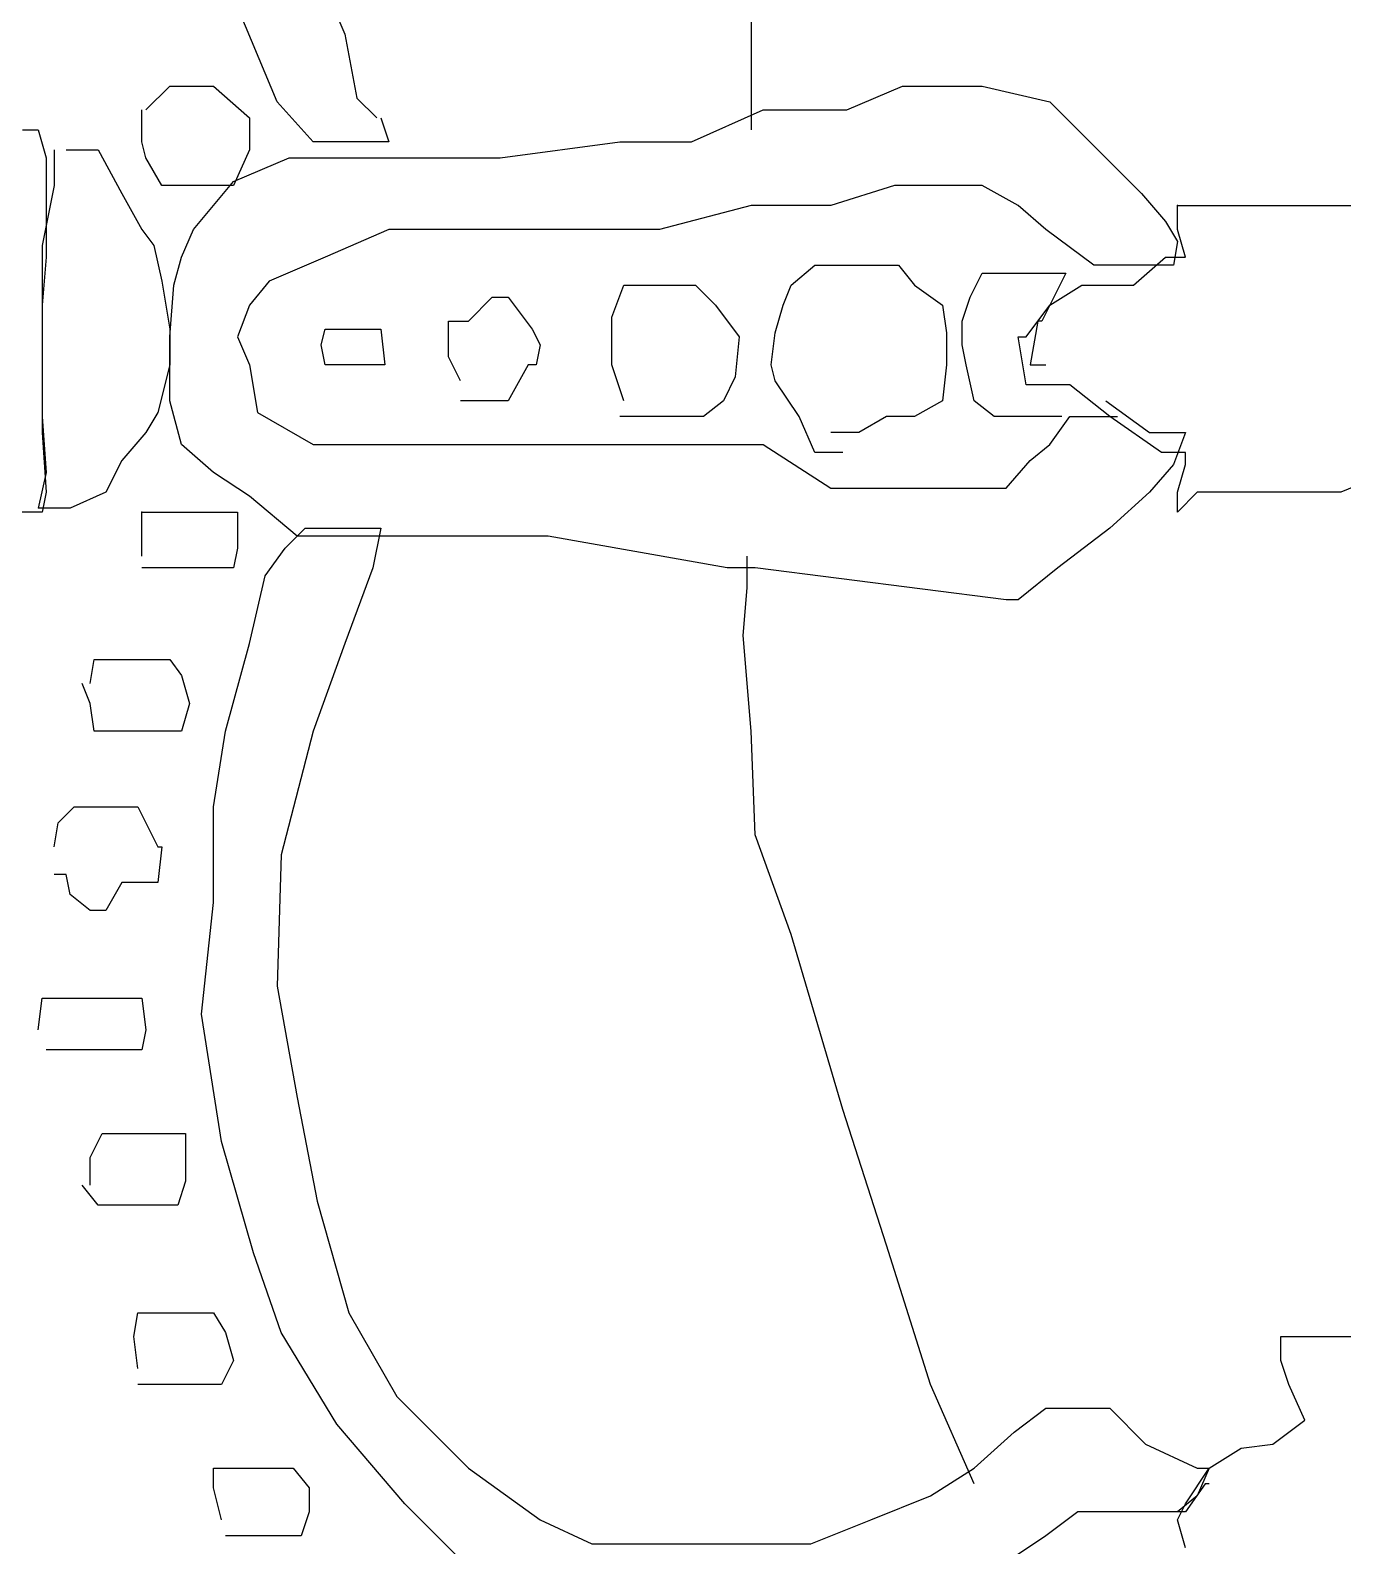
# Model space of a CAD drawing. Extents: x 731854 to 732444, y 4380981 to 4382008.
# Drawn here: x 731877.78 to 731881.075, y 4381839.165 to 4381842.97 of the extents above; entities that cross this region are included whole.
import ezdxf

# ---------------------------------------------------------------- set-up
doc = ezdxf.new("R2010")
doc.units = 0
doc.layers.get('0').update_dxf_attribs({"linetype": 'CONTINUOUS'})

msp = doc.modelspace()

# ---------------------------------------------------------------- linework, layer by layer
at = {"color": 0, "linetype": 'CONTINUOUS'}
for p, q in [((731878.4, 4381842.79), (731878.27, 4381843.1)), ((731878.4, 4381842.79), (731878.27, 4381843.1)), ((731878.51, 4381843.1), (731878.57, 4381842.96)), ((731878.51, 4381843.1), (731878.57, 4381842.96)), ((731879.59, 4381843.02), (731879.59, 4381842.87)), ((731879.59, 4381843.02), (731879.59, 4381842.87)), ((731878.57, 4381842.96), (731878.6, 4381842.8)), ((731878.57, 4381842.96), (731878.6, 4381842.8)), ((731879.59, 4381842.87), (731879.59, 4381842.72)), ((731879.59, 4381842.87), (731879.59, 4381842.72)), ((731878.07, 4381842.77), (731878.13, 4381842.83)), ((731878.07, 4381842.77), (731878.13, 4381842.83)), ((731878.13, 4381842.83), (731878.19, 4381842.83)), ((731878.13, 4381842.83), (731878.19, 4381842.83)), ((731878.19, 4381842.83), (731878.24, 4381842.83)), ((731878.19, 4381842.83), (731878.24, 4381842.83)), ((731878.24, 4381842.83), (731878.33, 4381842.75)), ((731878.24, 4381842.83), (731878.33, 4381842.75)), ((731878.6, 4381842.8), (731878.65, 4381842.75)), ((731878.6, 4381842.8), (731878.65, 4381842.75)), ((731879.83, 4381842.77), (731879.97, 4381842.83)), ((731879.83, 4381842.77), (731879.97, 4381842.83)), ((731879.97, 4381842.83), (731880.11, 4381842.83)), ((731879.97, 4381842.83), (731880.11, 4381842.83)), ((731880.11, 4381842.83), (731880.17, 4381842.83)), ((731880.11, 4381842.83), (731880.17, 4381842.83)), ((731880.17, 4381842.83), (731880.34, 4381842.79)), ((731880.17, 4381842.83), (731880.34, 4381842.79)), ((731878.06, 4381842.69), (731878.06, 4381842.77)), ((731878.06, 4381842.69), (731878.06, 4381842.77)), ((731878.49, 4381842.69), (731878.4, 4381842.79)), ((731878.49, 4381842.69), (731878.4, 4381842.79)), ((731879.44, 4381842.69), (731879.62, 4381842.77)), ((731879.44, 4381842.69), (731879.62, 4381842.77)), ((731879.62, 4381842.77), (731879.83, 4381842.77)), ((731879.62, 4381842.77), (731879.83, 4381842.77)), ((731880.34, 4381842.79), (731880.46, 4381842.67)), ((731880.34, 4381842.79), (731880.46, 4381842.67)), ((731877.76, 4381842.72), (731877.8, 4381842.72)), ((731877.76, 4381842.72), (731877.8, 4381842.72)), ((731877.8, 4381842.72), (731877.82, 4381842.65)), ((731877.8, 4381842.72), (731877.82, 4381842.65)), ((731878.33, 4381842.75), (731878.33, 4381842.67)), ((731878.33, 4381842.75), (731878.33, 4381842.67)), ((731878.66, 4381842.75), (731878.68, 4381842.69)), ((731878.66, 4381842.75), (731878.68, 4381842.69)), ((731878.07, 4381842.65), (731878.06, 4381842.69)), ((731878.07, 4381842.65), (731878.06, 4381842.69)), ((731878.55, 4381842.69), (731878.49, 4381842.69)), ((731878.55, 4381842.69), (731878.49, 4381842.69)), ((731878.64, 4381842.69), (731878.55, 4381842.69)), ((731878.64, 4381842.69), (731878.55, 4381842.69)), ((731878.68, 4381842.69), (731878.64, 4381842.69)), ((731878.68, 4381842.69), (731878.64, 4381842.69)), ((731878.96, 4381842.65), (731879.26, 4381842.69)), ((731878.96, 4381842.65), (731879.26, 4381842.69)), ((731879.26, 4381842.69), (731879.44, 4381842.69)), ((731879.26, 4381842.69), (731879.44, 4381842.69)), ((731877.82, 4381842.65), (731877.82, 4381842.56)), ((731877.82, 4381842.65), (731877.82, 4381842.56)), ((731877.84, 4381842.67), (731877.84, 4381842.58)), ((731877.84, 4381842.67), (731877.84, 4381842.58)), ((731877.87, 4381842.67), (731877.95, 4381842.67)), ((731877.87, 4381842.67), (731877.95, 4381842.67)), ((731877.95, 4381842.67), (731878.01, 4381842.56)), ((731877.95, 4381842.67), (731878.01, 4381842.56)), ((731878.11, 4381842.58), (731878.07, 4381842.65)), ((731878.11, 4381842.58), (731878.07, 4381842.65)), ((731878.33, 4381842.67), (731878.29, 4381842.58)), ((731878.33, 4381842.67), (731878.29, 4381842.58)), ((731878.29, 4381842.59), (731878.43, 4381842.65)), ((731878.29, 4381842.59), (731878.43, 4381842.65)), ((731878.43, 4381842.65), (731878.6, 4381842.65)), ((731878.43, 4381842.65), (731878.6, 4381842.65)), ((731878.6, 4381842.65), (731878.78, 4381842.65)), ((731878.6, 4381842.65), (731878.78, 4381842.65)), ((731878.78, 4381842.65), (731878.96, 4381842.65)), ((731878.78, 4381842.65), (731878.96, 4381842.65)), ((731880.46, 4381842.67), (731880.57, 4381842.56)), ((731880.46, 4381842.67), (731880.57, 4381842.56)), ((731877.84, 4381842.58), (731877.81, 4381842.43)), ((731877.84, 4381842.58), (731877.81, 4381842.43)), ((731878.16, 4381842.58), (731878.11, 4381842.58)), ((731878.16, 4381842.58), (731878.11, 4381842.58)), ((731878.24, 4381842.58), (731878.16, 4381842.58)), ((731878.24, 4381842.58), (731878.16, 4381842.58)), ((731878.19, 4381842.47), (731878.29, 4381842.59)), ((731878.19, 4381842.47), (731878.29, 4381842.59)), ((731878.29, 4381842.58), (731878.24, 4381842.58)), ((731878.29, 4381842.58), (731878.24, 4381842.58)), ((731879.95, 4381842.58), (731879.79, 4381842.53)), ((731879.95, 4381842.58), (731879.79, 4381842.53)), ((731880.09, 4381842.58), (731879.95, 4381842.58)), ((731880.09, 4381842.58), (731879.95, 4381842.58)), ((731880.17, 4381842.58), (731880.09, 4381842.58)), ((731880.17, 4381842.58), (731880.09, 4381842.58)), ((731880.26, 4381842.53), (731880.17, 4381842.58)), ((731880.26, 4381842.53), (731880.17, 4381842.58)), ((731877.82, 4381842.56), (731877.82, 4381842.4)), ((731877.82, 4381842.56), (731877.82, 4381842.4)), ((731878.01, 4381842.56), (731878.06, 4381842.47)), ((731878.01, 4381842.56), (731878.06, 4381842.47)), ((731879.59, 4381842.53), (731879.36, 4381842.47)), ((731879.59, 4381842.53), (731879.36, 4381842.47)), ((731879.79, 4381842.53), (731879.59, 4381842.53)), ((731879.79, 4381842.53), (731879.59, 4381842.53)), ((731880.33, 4381842.47), (731880.26, 4381842.53)), ((731880.33, 4381842.47), (731880.26, 4381842.53)), ((731880.57, 4381842.56), (731880.63, 4381842.49)), ((731880.57, 4381842.56), (731880.63, 4381842.49)), ((731880.66, 4381842.47), (731880.66, 4381842.53)), ((731880.66, 4381842.53), (731880.74, 4381842.53)), ((731880.66, 4381842.47), (731880.66, 4381842.53)), ((731880.66, 4381842.53), (731880.74, 4381842.53)), ((731880.74, 4381842.53), (731880.85, 4381842.53)), ((731880.74, 4381842.53), (731880.85, 4381842.53)), ((731880.85, 4381842.53), (731880.95, 4381842.53)), ((731880.85, 4381842.53), (731880.95, 4381842.53)), ((731880.95, 4381842.53), (731881.16, 4381842.53)), ((731880.95, 4381842.53), (731881.16, 4381842.53)), ((731878.06, 4381842.47), (731878.09, 4381842.43)), ((731878.06, 4381842.47), (731878.09, 4381842.43)), ((731878.16, 4381842.4), (731878.19, 4381842.47)), ((731878.16, 4381842.4), (731878.19, 4381842.47)), ((731878.68, 4381842.47), (731878.52, 4381842.4)), ((731878.68, 4381842.47), (731878.52, 4381842.4)), ((731878.9, 4381842.47), (731878.68, 4381842.47)), ((731878.9, 4381842.47), (731878.68, 4381842.47)), ((731879.16, 4381842.47), (731878.9, 4381842.47)), ((731879.16, 4381842.47), (731878.9, 4381842.47)), ((731879.36, 4381842.47), (731879.16, 4381842.47)), ((731879.36, 4381842.47), (731879.16, 4381842.47)), ((731880.45, 4381842.38), (731880.33, 4381842.47)), ((731880.45, 4381842.38), (731880.33, 4381842.47)), ((731880.63, 4381842.49), (731880.66, 4381842.44)), ((731880.63, 4381842.49), (731880.66, 4381842.44)), ((731880.68, 4381842.4), (731880.66, 4381842.47)), ((731880.68, 4381842.4), (731880.66, 4381842.47)), ((731877.81, 4381842.43), (731877.81, 4381842.2)), ((731877.81, 4381842.43), (731877.81, 4381842.2)), ((731878.09, 4381842.43), (731878.11, 4381842.34)), ((731878.09, 4381842.43), (731878.11, 4381842.34)), ((731880.66, 4381842.44), (731880.65, 4381842.38)), ((731880.66, 4381842.44), (731880.65, 4381842.38)), ((731877.82, 4381842.4), (731877.81, 4381842.28)), ((731877.82, 4381842.4), (731877.81, 4381842.28)), ((731878.14, 4381842.33), (731878.16, 4381842.4)), ((731878.14, 4381842.33), (731878.16, 4381842.4)), ((731878.52, 4381842.4), (731878.38, 4381842.34)), ((731878.52, 4381842.4), (731878.38, 4381842.34)), ((731879.69, 4381842.33), (731879.75, 4381842.38)), ((731879.69, 4381842.33), (731879.75, 4381842.38)), ((731879.75, 4381842.38), (731879.83, 4381842.38)), ((731879.75, 4381842.38), (731879.83, 4381842.38)), ((731879.83, 4381842.38), (731879.89, 4381842.38)), ((731879.83, 4381842.38), (731879.89, 4381842.38)), ((731879.89, 4381842.38), (731879.96, 4381842.38)), ((731879.89, 4381842.38), (731879.96, 4381842.38)), ((731879.96, 4381842.38), (731880, 4381842.33)), ((731879.96, 4381842.38), (731880, 4381842.33)), ((731880.52, 4381842.38), (731880.45, 4381842.38)), ((731880.52, 4381842.38), (731880.45, 4381842.38)), ((731880.58, 4381842.38), (731880.52, 4381842.38)), ((731880.58, 4381842.38), (731880.52, 4381842.38)), ((731880.55, 4381842.33), (731880.63, 4381842.4)), ((731880.55, 4381842.33), (731880.63, 4381842.4)), ((731880.65, 4381842.38), (731880.58, 4381842.38)), ((731880.65, 4381842.38), (731880.58, 4381842.38)), ((731880.63, 4381842.4), (731880.68, 4381842.4)), ((731880.63, 4381842.4), (731880.68, 4381842.4)), ((731878.11, 4381842.34), (731878.13, 4381842.22)), ((731878.11, 4381842.34), (731878.13, 4381842.22)), ((731878.38, 4381842.34), (731878.33, 4381842.28)), ((731878.38, 4381842.34), (731878.33, 4381842.28)), ((731880.14, 4381842.3), (731880.17, 4381842.36)), ((731880.14, 4381842.3), (731880.17, 4381842.36)), ((731880.17, 4381842.36), (731880.2, 4381842.36)), ((731880.17, 4381842.36), (731880.2, 4381842.36)), ((731880.2, 4381842.36), (731880.26, 4381842.36)), ((731880.2, 4381842.36), (731880.26, 4381842.36)), ((731880.26, 4381842.36), (731880.32, 4381842.36)), ((731880.26, 4381842.36), (731880.32, 4381842.36)), ((731880.32, 4381842.36), (731880.37, 4381842.36)), ((731880.32, 4381842.36), (731880.37, 4381842.36)), ((731880.38, 4381842.36), (731880.35, 4381842.3)), ((731880.38, 4381842.36), (731880.35, 4381842.3)), ((731880.37, 4381842.36), (731880.38, 4381842.36)), ((731880.37, 4381842.36), (731880.38, 4381842.36)), ((731878.13, 4381842.2), (731878.14, 4381842.33)), ((731878.13, 4381842.2), (731878.14, 4381842.33)), ((731879.24, 4381842.25), (731879.27, 4381842.33)), ((731879.24, 4381842.25), (731879.27, 4381842.33)), ((731879.27, 4381842.33), (731879.32, 4381842.33)), ((731879.27, 4381842.33), (731879.32, 4381842.33)), ((731879.32, 4381842.33), (731879.39, 4381842.33)), ((731879.32, 4381842.33), (731879.39, 4381842.33)), ((731879.39, 4381842.33), (731879.45, 4381842.33)), ((731879.39, 4381842.33), (731879.45, 4381842.33)), ((731879.45, 4381842.33), (731879.5, 4381842.28)), ((731879.45, 4381842.33), (731879.5, 4381842.28)), ((731879.67, 4381842.28), (731879.69, 4381842.33)), ((731879.67, 4381842.28), (731879.69, 4381842.33)), ((731880, 4381842.33), (731880.07, 4381842.28)), ((731880, 4381842.33), (731880.07, 4381842.28)), ((731880.34, 4381842.28), (731880.42, 4381842.33)), ((731880.34, 4381842.28), (731880.42, 4381842.33)), ((731880.42, 4381842.33), (731880.48, 4381842.33)), ((731880.42, 4381842.33), (731880.48, 4381842.33)), ((731880.48, 4381842.33), (731880.55, 4381842.33)), ((731880.48, 4381842.33), (731880.55, 4381842.33)), ((731877.81, 4381842.28), (731877.81, 4381842)), ((731877.81, 4381842.28), (731877.81, 4381842)), ((731878.33, 4381842.28), (731878.3, 4381842.2)), ((731878.33, 4381842.28), (731878.3, 4381842.2)), ((731878.88, 4381842.24), (731878.94, 4381842.3)), ((731878.88, 4381842.24), (731878.94, 4381842.3)), ((731878.94, 4381842.3), (731878.98, 4381842.3)), ((731878.94, 4381842.3), (731878.98, 4381842.3)), ((731878.98, 4381842.3), (731879.04, 4381842.22)), ((731878.98, 4381842.3), (731879.04, 4381842.22)), ((731879.5, 4381842.28), (731879.56, 4381842.2)), ((731879.5, 4381842.28), (731879.56, 4381842.2)), ((731879.65, 4381842.21), (731879.67, 4381842.28)), ((731879.65, 4381842.21), (731879.67, 4381842.28)), ((731880.07, 4381842.28), (731880.08, 4381842.21)), ((731880.07, 4381842.28), (731880.08, 4381842.21)), ((731880.12, 4381842.24), (731880.14, 4381842.3)), ((731880.12, 4381842.24), (731880.14, 4381842.3)), ((731880.28, 4381842.2), (731880.34, 4381842.28)), ((731880.28, 4381842.2), (731880.34, 4381842.28)), ((731880.35, 4381842.3), (731880.32, 4381842.24)), ((731880.35, 4381842.3), (731880.32, 4381842.24)), ((731878.83, 4381842.15), (731878.83, 4381842.24)), ((731878.83, 4381842.24), (731878.88, 4381842.24)), ((731878.83, 4381842.15), (731878.83, 4381842.24)), ((731878.83, 4381842.24), (731878.88, 4381842.24)), ((731879.24, 4381842.2), (731879.24, 4381842.25)), ((731879.24, 4381842.2), (731879.24, 4381842.25)), ((731880.12, 4381842.18), (731880.12, 4381842.24)), ((731880.12, 4381842.18), (731880.12, 4381842.24)), ((731880.31, 4381842.24), (731880.29, 4381842.13)), ((731880.31, 4381842.24), (731880.29, 4381842.13)), ((731880.32, 4381842.24), (731880.31, 4381842.24)), ((731880.32, 4381842.24), (731880.31, 4381842.24)), ((731877.81, 4381842.2), (731877.81, 4381841.96)), ((731877.81, 4381842.2), (731877.81, 4381841.96)), ((731878.13, 4381842.22), (731878.13, 4381842.13)), ((731878.13, 4381842.22), (731878.13, 4381842.13)), ((731878.13, 4381842.04), (731878.13, 4381842.2)), ((731878.13, 4381842.04), (731878.13, 4381842.2)), ((731878.3, 4381842.2), (731878.33, 4381842.13)), ((731878.3, 4381842.2), (731878.33, 4381842.13)), ((731878.51, 4381842.18), (731878.52, 4381842.22)), ((731878.51, 4381842.18), (731878.52, 4381842.22)), ((731878.52, 4381842.22), (731878.58, 4381842.22)), ((731878.52, 4381842.22), (731878.58, 4381842.22)), ((731878.58, 4381842.22), (731878.63, 4381842.22)), ((731878.58, 4381842.22), (731878.63, 4381842.22)), ((731878.63, 4381842.22), (731878.66, 4381842.22)), ((731878.63, 4381842.22), (731878.66, 4381842.22)), ((731878.66, 4381842.22), (731878.67, 4381842.13)), ((731878.66, 4381842.22), (731878.67, 4381842.13)), ((731879.04, 4381842.22), (731879.06, 4381842.18)), ((731879.04, 4381842.22), (731879.06, 4381842.18)), ((731879.24, 4381842.13), (731879.24, 4381842.2)), ((731879.24, 4381842.13), (731879.24, 4381842.2)), ((731879.56, 4381842.2), (731879.55, 4381842.1)), ((731879.56, 4381842.2), (731879.55, 4381842.1)), ((731879.64, 4381842.13), (731879.65, 4381842.21)), ((731879.64, 4381842.13), (731879.65, 4381842.21)), ((731880.08, 4381842.21), (731880.08, 4381842.13)), ((731880.08, 4381842.21), (731880.08, 4381842.13)), ((731880.28, 4381842.08), (731880.26, 4381842.2)), ((731880.26, 4381842.2), (731880.28, 4381842.2)), ((731880.28, 4381842.08), (731880.26, 4381842.2)), ((731880.26, 4381842.2), (731880.28, 4381842.2)), ((731878.52, 4381842.13), (731878.51, 4381842.18)), ((731878.52, 4381842.13), (731878.51, 4381842.18)), ((731878.86, 4381842.09), (731878.83, 4381842.15)), ((731878.86, 4381842.09), (731878.83, 4381842.15)), ((731879.06, 4381842.18), (731879.05, 4381842.13)), ((731879.06, 4381842.18), (731879.05, 4381842.13)), ((731880.13, 4381842.13), (731880.12, 4381842.18)), ((731880.13, 4381842.13), (731880.12, 4381842.18)), ((731878.13, 4381842.13), (731878.1, 4381842.01)), ((731878.13, 4381842.13), (731878.1, 4381842.01)), ((731878.33, 4381842.13), (731878.35, 4381842.01)), ((731878.33, 4381842.13), (731878.35, 4381842.01)), ((731878.54, 4381842.13), (731878.52, 4381842.13)), ((731878.54, 4381842.13), (731878.52, 4381842.13)), ((731878.58, 4381842.13), (731878.54, 4381842.13)), ((731878.58, 4381842.13), (731878.54, 4381842.13)), ((731878.6, 4381842.13), (731878.58, 4381842.13)), ((731878.6, 4381842.13), (731878.58, 4381842.13)), ((731878.65, 4381842.13), (731878.6, 4381842.13)), ((731878.65, 4381842.13), (731878.6, 4381842.13)), ((731878.67, 4381842.13), (731878.65, 4381842.13)), ((731878.67, 4381842.13), (731878.65, 4381842.13)), ((731879.03, 4381842.13), (731878.98, 4381842.04)), ((731879.03, 4381842.13), (731878.98, 4381842.04)), ((731879.05, 4381842.13), (731879.03, 4381842.13)), ((731879.05, 4381842.13), (731879.03, 4381842.13)), ((731879.27, 4381842.04), (731879.24, 4381842.13)), ((731879.27, 4381842.04), (731879.24, 4381842.13)), ((731879.65, 4381842.09), (731879.64, 4381842.13)), ((731879.65, 4381842.09), (731879.64, 4381842.13)), ((731880.08, 4381842.13), (731880.07, 4381842.04)), ((731880.08, 4381842.13), (731880.07, 4381842.04)), ((731880.15, 4381842.04), (731880.13, 4381842.13)), ((731880.15, 4381842.04), (731880.13, 4381842.13)), ((731880.29, 4381842.13), (731880.33, 4381842.13)), ((731880.29, 4381842.13), (731880.33, 4381842.13)), ((731879.55, 4381842.1), (731879.52, 4381842.04)), ((731879.55, 4381842.1), (731879.52, 4381842.04)), ((731879.71, 4381842), (731879.65, 4381842.09)), ((731879.71, 4381842), (731879.65, 4381842.09)), ((731880.32, 4381842.08), (731880.28, 4381842.08)), ((731880.32, 4381842.08), (731880.28, 4381842.08)), ((731880.39, 4381842.08), (731880.32, 4381842.08)), ((731880.39, 4381842.08), (731880.32, 4381842.08)), ((731880.49, 4381842), (731880.39, 4381842.08)), ((731880.49, 4381842), (731880.39, 4381842.08)), ((731878.16, 4381841.93), (731878.13, 4381842.04)), ((731878.16, 4381841.93), (731878.13, 4381842.04)), ((731878.88, 4381842.04), (731878.86, 4381842.04)), ((731878.88, 4381842.04), (731878.86, 4381842.04)), ((731878.92, 4381842.04), (731878.88, 4381842.04)), ((731878.92, 4381842.04), (731878.88, 4381842.04)), ((731878.98, 4381842.04), (731878.92, 4381842.04)), ((731878.98, 4381842.04), (731878.92, 4381842.04)), ((731879.52, 4381842.04), (731879.47, 4381842)), ((731879.52, 4381842.04), (731879.47, 4381842)), ((731880.07, 4381842.04), (731880, 4381842)), ((731880.07, 4381842.04), (731880, 4381842)), ((731880.2, 4381842), (731880.15, 4381842.04)), ((731880.2, 4381842), (731880.15, 4381842.04)), ((731880.48, 4381842.04), (731880.59, 4381841.96)), ((731880.48, 4381842.04), (731880.59, 4381841.96)), ((731877.81, 4381842), (731877.82, 4381841.86)), ((731877.81, 4381842), (731877.82, 4381841.86)), ((731878.1, 4381842.01), (731878.07, 4381841.96)), ((731878.1, 4381842.01), (731878.07, 4381841.96)), ((731878.35, 4381842.01), (731878.49, 4381841.93)), ((731878.35, 4381842.01), (731878.49, 4381841.93)), ((731879.32, 4381842), (731879.26, 4381842)), ((731879.32, 4381842), (731879.26, 4381842)), ((731879.35, 4381842), (731879.32, 4381842)), ((731879.35, 4381842), (731879.32, 4381842)), ((731879.39, 4381842), (731879.35, 4381842)), ((731879.39, 4381842), (731879.35, 4381842)), ((731879.47, 4381842), (731879.39, 4381842)), ((731879.47, 4381842), (731879.39, 4381842)), ((731879.75, 4381841.91), (731879.71, 4381842)), ((731879.75, 4381841.91), (731879.71, 4381842)), ((731879.93, 4381842), (731879.86, 4381841.96)), ((731879.93, 4381842), (731879.86, 4381841.96)), ((731880, 4381842), (731879.93, 4381842)), ((731880, 4381842), (731879.93, 4381842)), ((731880.25, 4381842), (731880.2, 4381842)), ((731880.25, 4381842), (731880.2, 4381842)), ((731880.33, 4381842), (731880.25, 4381842)), ((731880.33, 4381842), (731880.25, 4381842)), ((731880.37, 4381842), (731880.33, 4381842)), ((731880.37, 4381842), (731880.33, 4381842)), ((731880.34, 4381841.93), (731880.39, 4381842)), ((731880.34, 4381841.93), (731880.39, 4381842)), ((731880.39, 4381842), (731880.46, 4381842)), ((731880.39, 4381842), (731880.46, 4381842)), ((731880.46, 4381842), (731880.51, 4381842)), ((731880.46, 4381842), (731880.51, 4381842)), ((731880.62, 4381841.91), (731880.49, 4381842)), ((731880.62, 4381841.91), (731880.49, 4381842)), ((731877.81, 4381841.96), (731877.82, 4381841.81)), ((731877.81, 4381841.96), (731877.82, 4381841.81)), ((731878.07, 4381841.96), (731878.01, 4381841.89)), ((731878.07, 4381841.96), (731878.01, 4381841.89)), ((731879.86, 4381841.96), (731879.79, 4381841.96)), ((731879.86, 4381841.96), (731879.79, 4381841.96)), ((731880.59, 4381841.96), (731880.68, 4381841.96)), ((731880.59, 4381841.96), (731880.68, 4381841.96)), ((731880.68, 4381841.96), (731880.65, 4381841.88)), ((731880.68, 4381841.96), (731880.65, 4381841.88)), ((731878.24, 4381841.86), (731878.16, 4381841.93)), ((731878.24, 4381841.86), (731878.16, 4381841.93)), ((731878.49, 4381841.93), (731878.68, 4381841.93)), ((731878.49, 4381841.93), (731878.68, 4381841.93)), ((731878.68, 4381841.93), (731878.9, 4381841.93)), ((731878.68, 4381841.93), (731878.9, 4381841.93)), ((731878.9, 4381841.93), (731879.08, 4381841.93)), ((731878.9, 4381841.93), (731879.08, 4381841.93)), ((731879.08, 4381841.93), (731879.29, 4381841.93)), ((731879.08, 4381841.93), (731879.29, 4381841.93)), ((731879.29, 4381841.93), (731879.45, 4381841.93)), ((731879.29, 4381841.93), (731879.45, 4381841.93)), ((731879.45, 4381841.93), (731879.62, 4381841.93)), ((731879.45, 4381841.93), (731879.62, 4381841.93)), ((731879.62, 4381841.93), (731879.79, 4381841.82)), ((731879.62, 4381841.93), (731879.79, 4381841.82)), ((731880.29, 4381841.89), (731880.34, 4381841.93)), ((731880.29, 4381841.89), (731880.34, 4381841.93)), ((731878.01, 4381841.89), (731877.97, 4381841.81)), ((731878.01, 4381841.89), (731877.97, 4381841.81)), ((731879.82, 4381841.91), (731879.75, 4381841.91)), ((731879.82, 4381841.91), (731879.75, 4381841.91)), ((731880.23, 4381841.82), (731880.29, 4381841.89)), ((731880.23, 4381841.82), (731880.29, 4381841.89)), ((731880.68, 4381841.91), (731880.62, 4381841.91)), ((731880.68, 4381841.91), (731880.62, 4381841.91)), ((731880.68, 4381841.88), (731880.68, 4381841.91)), ((731880.68, 4381841.88), (731880.68, 4381841.91)), ((731877.82, 4381841.86), (731877.8, 4381841.77)), ((731877.82, 4381841.86), (731877.8, 4381841.77)), ((731878.33, 4381841.8), (731878.24, 4381841.86)), ((731878.33, 4381841.8), (731878.24, 4381841.86)), ((731880.65, 4381841.88), (731880.59, 4381841.81)), ((731880.65, 4381841.88), (731880.59, 4381841.81)), ((731880.66, 4381841.81), (731880.68, 4381841.88)), ((731880.66, 4381841.81), (731880.68, 4381841.88)), ((731881.24, 4381841.88), (731881.07, 4381841.81)), ((731881.24, 4381841.88), (731881.07, 4381841.81)), ((731877.82, 4381841.81), (731877.81, 4381841.76)), ((731877.82, 4381841.81), (731877.81, 4381841.76)), ((731877.97, 4381841.81), (731877.88, 4381841.77)), ((731877.97, 4381841.81), (731877.88, 4381841.77)), ((731879.79, 4381841.82), (731879.93, 4381841.82)), ((731879.79, 4381841.82), (731879.93, 4381841.82)), ((731879.93, 4381841.82), (731880.02, 4381841.82)), ((731879.93, 4381841.82), (731880.02, 4381841.82)), ((731880.02, 4381841.82), (731880.11, 4381841.82)), ((731880.02, 4381841.82), (731880.11, 4381841.82)), ((731880.11, 4381841.82), (731880.15, 4381841.82)), ((731880.11, 4381841.82), (731880.15, 4381841.82)), ((731880.15, 4381841.82), (731880.23, 4381841.82)), ((731880.15, 4381841.82), (731880.23, 4381841.82)), ((731880.59, 4381841.81), (731880.49, 4381841.72)), ((731880.59, 4381841.81), (731880.49, 4381841.72)), ((731880.71, 4381841.81), (731880.66, 4381841.76)), ((731880.66, 4381841.76), (731880.66, 4381841.81)), ((731880.71, 4381841.81), (731880.66, 4381841.76)), ((731880.66, 4381841.76), (731880.66, 4381841.81)), ((731880.82, 4381841.81), (731880.71, 4381841.81)), ((731880.82, 4381841.81), (731880.71, 4381841.81)), ((731880.93, 4381841.81), (731880.82, 4381841.81)), ((731880.93, 4381841.81), (731880.82, 4381841.81)), ((731881.07, 4381841.81), (731880.93, 4381841.81)), ((731881.07, 4381841.81), (731880.93, 4381841.81)), ((731877.82, 4381841.77), (731877.8, 4381841.77)), ((731877.82, 4381841.77), (731877.8, 4381841.77)), ((731877.88, 4381841.77), (731877.82, 4381841.77)), ((731877.88, 4381841.77), (731877.82, 4381841.77)), ((731878.45, 4381841.7), (731878.33, 4381841.8)), ((731878.45, 4381841.7), (731878.33, 4381841.8)), ((731877.8, 4381841.76), (731877.74, 4381841.76)), ((731877.8, 4381841.76), (731877.74, 4381841.76)), ((731877.81, 4381841.76), (731877.8, 4381841.76)), ((731877.81, 4381841.76), (731877.8, 4381841.76)), ((731878.06, 4381841.65), (731878.06, 4381841.76)), ((731878.06, 4381841.76), (731878.11, 4381841.76)), ((731878.06, 4381841.65), (731878.06, 4381841.76)), ((731878.06, 4381841.76), (731878.11, 4381841.76)), ((731878.11, 4381841.76), (731878.17, 4381841.76)), ((731878.11, 4381841.76), (731878.17, 4381841.76)), ((731878.17, 4381841.76), (731878.24, 4381841.76)), ((731878.17, 4381841.76), (731878.24, 4381841.76)), ((731878.24, 4381841.76), (731878.29, 4381841.76)), ((731878.24, 4381841.76), (731878.29, 4381841.76)), ((731878.29, 4381841.76), (731878.3, 4381841.76)), ((731878.29, 4381841.76), (731878.3, 4381841.76)), ((731878.3, 4381841.76), (731878.3, 4381841.67)), ((731878.3, 4381841.76), (731878.3, 4381841.67)), ((731878.42, 4381841.67), (731878.47, 4381841.72)), ((731878.42, 4381841.67), (731878.47, 4381841.72)), ((731878.58, 4381841.7), (731878.45, 4381841.7)), ((731878.58, 4381841.7), (731878.45, 4381841.7)), ((731878.47, 4381841.72), (731878.55, 4381841.72)), ((731878.47, 4381841.72), (731878.55, 4381841.72)), ((731878.55, 4381841.72), (731878.6, 4381841.72)), ((731878.55, 4381841.72), (731878.6, 4381841.72)), ((731878.7, 4381841.7), (731878.58, 4381841.7)), ((731878.7, 4381841.7), (731878.58, 4381841.7)), ((731878.6, 4381841.72), (731878.66, 4381841.72)), ((731878.6, 4381841.72), (731878.66, 4381841.72)), ((731878.66, 4381841.72), (731878.64, 4381841.62)), ((731878.66, 4381841.72), (731878.64, 4381841.62)), ((731878.83, 4381841.7), (731878.7, 4381841.7)), ((731878.83, 4381841.7), (731878.7, 4381841.7)), ((731879.08, 4381841.7), (731878.83, 4381841.7)), ((731879.08, 4381841.7), (731878.83, 4381841.7)), ((731879.53, 4381841.62), (731879.08, 4381841.7)), ((731879.53, 4381841.62), (731879.08, 4381841.7)), ((731880.49, 4381841.72), (731880.36, 4381841.62)), ((731880.49, 4381841.72), (731880.36, 4381841.62)), ((731878.3, 4381841.67), (731878.29, 4381841.62)), ((731878.3, 4381841.67), (731878.29, 4381841.62)), ((731878.37, 4381841.6), (731878.42, 4381841.67)), ((731878.37, 4381841.6), (731878.42, 4381841.67)), ((731878.1, 4381841.62), (731878.06, 4381841.62)), ((731878.1, 4381841.62), (731878.06, 4381841.62)), ((731878.16, 4381841.62), (731878.1, 4381841.62)), ((731878.16, 4381841.62), (731878.1, 4381841.62)), ((731878.19, 4381841.62), (731878.16, 4381841.62)), ((731878.19, 4381841.62), (731878.16, 4381841.62)), ((731878.24, 4381841.62), (731878.19, 4381841.62)), ((731878.24, 4381841.62), (731878.19, 4381841.62)), ((731878.29, 4381841.62), (731878.24, 4381841.62)), ((731878.29, 4381841.62), (731878.24, 4381841.62)), ((731878.64, 4381841.62), (731878.57, 4381841.43)), ((731878.64, 4381841.62), (731878.57, 4381841.43)), ((731879.6, 4381841.62), (731879.53, 4381841.62)), ((731879.6, 4381841.62), (731879.53, 4381841.62)), ((731879.58, 4381841.57), (731879.58, 4381841.65)), ((731879.58, 4381841.57), (731879.58, 4381841.65)), ((731880.23, 4381841.54), (731879.6, 4381841.62)), ((731880.23, 4381841.54), (731879.6, 4381841.62)), ((731880.36, 4381841.62), (731880.26, 4381841.54)), ((731880.36, 4381841.62), (731880.26, 4381841.54)), ((731878.33, 4381841.43), (731878.37, 4381841.6)), ((731878.33, 4381841.43), (731878.37, 4381841.6)), ((731879.57, 4381841.45), (731879.58, 4381841.57)), ((731879.57, 4381841.45), (731879.58, 4381841.57)), ((731880.26, 4381841.54), (731880.23, 4381841.54)), ((731880.26, 4381841.54), (731880.23, 4381841.54)), ((731878.27, 4381841.21), (731878.33, 4381841.43)), ((731878.27, 4381841.21), (731878.33, 4381841.43)), ((731878.57, 4381841.43), (731878.49, 4381841.21)), ((731878.57, 4381841.43), (731878.49, 4381841.21)), ((731879.59, 4381841.21), (731879.57, 4381841.45)), ((731879.59, 4381841.21), (731879.57, 4381841.45)), ((731877.93, 4381841.33), (731877.94, 4381841.39)), ((731877.93, 4381841.33), (731877.94, 4381841.39)), ((731877.94, 4381841.39), (731878, 4381841.39)), ((731877.94, 4381841.39), (731878, 4381841.39)), ((731878, 4381841.39), (731878.06, 4381841.39)), ((731878, 4381841.39), (731878.06, 4381841.39)), ((731878.06, 4381841.39), (731878.13, 4381841.39)), ((731878.06, 4381841.39), (731878.13, 4381841.39)), ((731878.13, 4381841.39), (731878.16, 4381841.35)), ((731878.13, 4381841.39), (731878.16, 4381841.35)), ((731878.16, 4381841.35), (731878.18, 4381841.28)), ((731878.16, 4381841.35), (731878.18, 4381841.28)), ((731877.93, 4381841.28), (731877.91, 4381841.33)), ((731877.93, 4381841.28), (731877.91, 4381841.33)), ((731877.94, 4381841.21), (731877.93, 4381841.28)), ((731877.94, 4381841.21), (731877.93, 4381841.28)), ((731878.18, 4381841.28), (731878.16, 4381841.21)), ((731878.18, 4381841.28), (731878.16, 4381841.21)), ((731877.98, 4381841.21), (731877.94, 4381841.21)), ((731877.98, 4381841.21), (731877.94, 4381841.21)), ((731878.05, 4381841.21), (731877.98, 4381841.21)), ((731878.05, 4381841.21), (731877.98, 4381841.21)), ((731878.09, 4381841.21), (731878.05, 4381841.21)), ((731878.09, 4381841.21), (731878.05, 4381841.21)), ((731878.16, 4381841.21), (731878.09, 4381841.21)), ((731878.16, 4381841.21), (731878.09, 4381841.21)), ((731878.24, 4381841.02), (731878.27, 4381841.21)), ((731878.24, 4381841.02), (731878.27, 4381841.21)), ((731878.49, 4381841.21), (731878.41, 4381840.9)), ((731878.49, 4381841.21), (731878.41, 4381840.9)), ((731879.6, 4381840.95), (731879.59, 4381841.21)), ((731879.6, 4381840.95), (731879.59, 4381841.21)), ((731877.85, 4381840.98), (731877.89, 4381841.02)), ((731877.85, 4381840.98), (731877.89, 4381841.02)), ((731877.89, 4381841.02), (731877.96, 4381841.02)), ((731877.89, 4381841.02), (731877.96, 4381841.02)), ((731877.96, 4381841.02), (731878, 4381841.02)), ((731877.96, 4381841.02), (731878, 4381841.02)), ((731878, 4381841.02), (731878.05, 4381841.02)), ((731878, 4381841.02), (731878.05, 4381841.02)), ((731878.05, 4381841.02), (731878.07, 4381840.98)), ((731878.05, 4381841.02), (731878.07, 4381840.98)), ((731878.24, 4381840.78), (731878.24, 4381841.02)), ((731878.24, 4381840.78), (731878.24, 4381841.02)), ((731877.84, 4381840.92), (731877.85, 4381840.98)), ((731877.84, 4381840.92), (731877.85, 4381840.98)), ((731878.07, 4381840.98), (731878.1, 4381840.92)), ((731878.07, 4381840.98), (731878.1, 4381840.92)), ((731879.69, 4381840.7), (731879.6, 4381840.95)), ((731879.69, 4381840.7), (731879.6, 4381840.95)), ((731878.1, 4381840.92), (731878.11, 4381840.92)), ((731878.11, 4381840.92), (731878.1, 4381840.83)), ((731878.1, 4381840.92), (731878.11, 4381840.92)), ((731878.11, 4381840.92), (731878.1, 4381840.83)), ((731878.41, 4381840.9), (731878.4, 4381840.57)), ((731878.41, 4381840.9), (731878.4, 4381840.57)), ((731877.87, 4381840.85), (731877.84, 4381840.85)), ((731877.87, 4381840.85), (731877.84, 4381840.85)), ((731877.88, 4381840.8), (731877.87, 4381840.85)), ((731877.88, 4381840.8), (731877.87, 4381840.85)), ((731878.01, 4381840.83), (731877.97, 4381840.76)), ((731878.01, 4381840.83), (731877.97, 4381840.76)), ((731878.07, 4381840.83), (731878.01, 4381840.83)), ((731878.07, 4381840.83), (731878.01, 4381840.83)), ((731878.1, 4381840.83), (731878.07, 4381840.83)), ((731878.1, 4381840.83), (731878.07, 4381840.83)), ((731877.93, 4381840.76), (731877.88, 4381840.8)), ((731877.93, 4381840.76), (731877.88, 4381840.8)), ((731878.21, 4381840.5), (731878.24, 4381840.78)), ((731878.21, 4381840.5), (731878.24, 4381840.78)), ((731877.97, 4381840.76), (731877.93, 4381840.76)), ((731877.97, 4381840.76), (731877.93, 4381840.76)), ((731879.82, 4381840.26), (731879.69, 4381840.7)), ((731879.82, 4381840.26), (731879.69, 4381840.7)), ((731878.4, 4381840.57), (731878.45, 4381840.29)), ((731878.4, 4381840.57), (731878.45, 4381840.29)), ((731877.8, 4381840.46), (731877.81, 4381840.54)), ((731877.8, 4381840.46), (731877.81, 4381840.54)), ((731877.81, 4381840.54), (731877.85, 4381840.54)), ((731877.81, 4381840.54), (731877.85, 4381840.54)), ((731877.85, 4381840.54), (731877.89, 4381840.54)), ((731877.85, 4381840.54), (731877.89, 4381840.54)), ((731877.89, 4381840.54), (731877.97, 4381840.54)), ((731877.89, 4381840.54), (731877.97, 4381840.54)), ((731877.97, 4381840.54), (731878.01, 4381840.54)), ((731877.97, 4381840.54), (731878.01, 4381840.54)), ((731878.01, 4381840.54), (731878.06, 4381840.54)), ((731878.01, 4381840.54), (731878.06, 4381840.54)), ((731878.06, 4381840.54), (731878.07, 4381840.46)), ((731878.06, 4381840.54), (731878.07, 4381840.46)), ((731878.26, 4381840.18), (731878.21, 4381840.5)), ((731878.26, 4381840.18), (731878.21, 4381840.5)), ((731878.07, 4381840.46), (731878.06, 4381840.41)), ((731878.07, 4381840.46), (731878.06, 4381840.41)), ((731877.85, 4381840.41), (731877.82, 4381840.41)), ((731877.85, 4381840.41), (731877.82, 4381840.41)), ((731877.88, 4381840.41), (731877.85, 4381840.41)), ((731877.88, 4381840.41), (731877.85, 4381840.41)), ((731877.91, 4381840.41), (731877.88, 4381840.41)), ((731877.91, 4381840.41), (731877.88, 4381840.41)), ((731877.98, 4381840.41), (731877.91, 4381840.41)), ((731877.98, 4381840.41), (731877.91, 4381840.41)), ((731878.04, 4381840.41), (731877.98, 4381840.41)), ((731878.04, 4381840.41), (731877.98, 4381840.41)), ((731878.06, 4381840.41), (731878.04, 4381840.41)), ((731878.06, 4381840.41), (731878.04, 4381840.41)), ((731878.45, 4381840.29), (731878.5, 4381840.03)), ((731878.45, 4381840.29), (731878.5, 4381840.03)), ((731879.93, 4381839.92), (731879.82, 4381840.26)), ((731879.93, 4381839.92), (731879.82, 4381840.26)), ((731877.93, 4381840.14), (731877.96, 4381840.2)), ((731877.93, 4381840.14), (731877.96, 4381840.2)), ((731877.96, 4381840.2), (731878.01, 4381840.2)), ((731877.96, 4381840.2), (731878.01, 4381840.2)), ((731878.01, 4381840.2), (731878.09, 4381840.2)), ((731878.01, 4381840.2), (731878.09, 4381840.2)), ((731878.09, 4381840.2), (731878.17, 4381840.2)), ((731878.09, 4381840.2), (731878.17, 4381840.2)), ((731878.17, 4381840.2), (731878.17, 4381840.08)), ((731878.17, 4381840.2), (731878.17, 4381840.08)), ((731878.34, 4381839.9), (731878.26, 4381840.18)), ((731878.34, 4381839.9), (731878.26, 4381840.18)), ((731877.93, 4381840.07), (731877.93, 4381840.14)), ((731877.93, 4381840.07), (731877.93, 4381840.14)), ((731877.95, 4381840.02), (731877.91, 4381840.07)), ((731877.95, 4381840.02), (731877.91, 4381840.07)), ((731878.17, 4381840.08), (731878.15, 4381840.02)), ((731878.17, 4381840.08), (731878.15, 4381840.02)), ((731877.98, 4381840.02), (731877.95, 4381840.02)), ((731877.98, 4381840.02), (731877.95, 4381840.02)), ((731878.05, 4381840.02), (731877.98, 4381840.02)), ((731878.05, 4381840.02), (731877.98, 4381840.02)), ((731878.09, 4381840.02), (731878.05, 4381840.02)), ((731878.09, 4381840.02), (731878.05, 4381840.02)), ((731878.13, 4381840.02), (731878.09, 4381840.02)), ((731878.13, 4381840.02), (731878.09, 4381840.02)), ((731878.15, 4381840.02), (731878.13, 4381840.02)), ((731878.15, 4381840.02), (731878.13, 4381840.02)), ((731878.5, 4381840.03), (731878.58, 4381839.75)), ((731878.5, 4381840.03), (731878.58, 4381839.75)), ((731880.04, 4381839.57), (731879.93, 4381839.92)), ((731880.04, 4381839.57), (731879.93, 4381839.92)), ((731878.41, 4381839.7), (731878.34, 4381839.9)), ((731878.41, 4381839.7), (731878.34, 4381839.9)), ((731878.04, 4381839.69), (731878.05, 4381839.75)), ((731878.04, 4381839.69), (731878.05, 4381839.75)), ((731878.05, 4381839.75), (731878.09, 4381839.75)), ((731878.05, 4381839.75), (731878.09, 4381839.75)), ((731878.09, 4381839.75), (731878.17, 4381839.75)), ((731878.09, 4381839.75), (731878.17, 4381839.75)), ((731878.17, 4381839.75), (731878.24, 4381839.75)), ((731878.17, 4381839.75), (731878.24, 4381839.75)), ((731878.24, 4381839.75), (731878.27, 4381839.7)), ((731878.24, 4381839.75), (731878.27, 4381839.7)), ((731878.58, 4381839.75), (731878.7, 4381839.54)), ((731878.58, 4381839.75), (731878.7, 4381839.54)), ((731878.05, 4381839.61), (731878.04, 4381839.69)), ((731878.05, 4381839.61), (731878.04, 4381839.69)), ((731878.27, 4381839.7), (731878.29, 4381839.63)), ((731878.27, 4381839.7), (731878.29, 4381839.63)), ((731878.55, 4381839.47), (731878.41, 4381839.7)), ((731878.55, 4381839.47), (731878.41, 4381839.7)), ((731880.92, 4381839.63), (731880.92, 4381839.69)), ((731880.92, 4381839.69), (731881.02, 4381839.69)), ((731880.92, 4381839.63), (731880.92, 4381839.69)), ((731880.92, 4381839.69), (731881.02, 4381839.69)), ((731881.02, 4381839.69), (731881.19, 4381839.69)), ((731881.02, 4381839.69), (731881.19, 4381839.69)), ((731878.29, 4381839.63), (731878.26, 4381839.57)), ((731878.29, 4381839.63), (731878.26, 4381839.57)), ((731880.94, 4381839.57), (731880.92, 4381839.63)), ((731880.94, 4381839.57), (731880.92, 4381839.63)), ((731878.09, 4381839.57), (731878.05, 4381839.57)), ((731878.09, 4381839.57), (731878.05, 4381839.57)), ((731878.16, 4381839.57), (731878.09, 4381839.57)), ((731878.16, 4381839.57), (731878.09, 4381839.57)), ((731878.2, 4381839.57), (731878.16, 4381839.57)), ((731878.2, 4381839.57), (731878.16, 4381839.57)), ((731878.26, 4381839.57), (731878.2, 4381839.57)), ((731878.26, 4381839.57), (731878.2, 4381839.57)), ((731880.15, 4381839.32), (731880.04, 4381839.57)), ((731880.15, 4381839.32), (731880.04, 4381839.57)), ((731880.98, 4381839.48), (731880.94, 4381839.57)), ((731880.98, 4381839.48), (731880.94, 4381839.57)), ((731878.7, 4381839.54), (731878.88, 4381839.36)), ((731878.7, 4381839.54), (731878.88, 4381839.36)), ((731880.25, 4381839.45), (731880.33, 4381839.51)), ((731880.25, 4381839.45), (731880.33, 4381839.51)), ((731880.33, 4381839.51), (731880.41, 4381839.51)), ((731880.33, 4381839.51), (731880.41, 4381839.51)), ((731880.41, 4381839.51), (731880.49, 4381839.51)), ((731880.41, 4381839.51), (731880.49, 4381839.51)), ((731880.49, 4381839.51), (731880.58, 4381839.42)), ((731880.49, 4381839.51), (731880.58, 4381839.42)), ((731878.72, 4381839.27), (731878.55, 4381839.47)), ((731878.72, 4381839.27), (731878.55, 4381839.47)), ((731880.15, 4381839.36), (731880.25, 4381839.45)), ((731880.15, 4381839.36), (731880.25, 4381839.45)), ((731880.9, 4381839.42), (731880.98, 4381839.48)), ((731880.9, 4381839.42), (731880.98, 4381839.48)), ((731880.58, 4381839.42), (731880.71, 4381839.36)), ((731880.58, 4381839.42), (731880.71, 4381839.36)), ((731880.74, 4381839.36), (731880.82, 4381839.41)), ((731880.74, 4381839.36), (731880.82, 4381839.41)), ((731880.82, 4381839.41), (731880.9, 4381839.42)), ((731880.82, 4381839.41), (731880.9, 4381839.42)), ((731878.24, 4381839.31), (731878.24, 4381839.36)), ((731878.24, 4381839.36), (731878.29, 4381839.36)), ((731878.24, 4381839.31), (731878.24, 4381839.36)), ((731878.24, 4381839.36), (731878.29, 4381839.36)), ((731878.29, 4381839.36), (731878.34, 4381839.36)), ((731878.29, 4381839.36), (731878.34, 4381839.36)), ((731878.34, 4381839.36), (731878.4, 4381839.36)), ((731878.34, 4381839.36), (731878.4, 4381839.36)), ((731878.4, 4381839.36), (731878.44, 4381839.36)), ((731878.4, 4381839.36), (731878.44, 4381839.36)), ((731878.44, 4381839.36), (731878.48, 4381839.31)), ((731878.44, 4381839.36), (731878.48, 4381839.31)), ((731878.88, 4381839.36), (731879.06, 4381839.23)), ((731878.88, 4381839.36), (731879.06, 4381839.23)), ((731880.04, 4381839.29), (731880.15, 4381839.36)), ((731880.04, 4381839.29), (731880.15, 4381839.36)), ((731880.68, 4381839.27), (731880.74, 4381839.36)), ((731880.68, 4381839.27), (731880.74, 4381839.36)), ((731880.71, 4381839.36), (731880.74, 4381839.36)), ((731880.74, 4381839.36), (731880.71, 4381839.29)), ((731880.71, 4381839.36), (731880.74, 4381839.36)), ((731880.74, 4381839.36), (731880.71, 4381839.29)), ((731878.26, 4381839.23), (731878.24, 4381839.31)), ((731878.26, 4381839.23), (731878.24, 4381839.31)), ((731878.48, 4381839.31), (731878.48, 4381839.25)), ((731878.48, 4381839.31), (731878.48, 4381839.25)), ((731880.73, 4381839.32), (731880.68, 4381839.25)), ((731880.73, 4381839.32), (731880.68, 4381839.25)), ((731880.74, 4381839.32), (731880.73, 4381839.32)), ((731880.74, 4381839.32), (731880.73, 4381839.32)), ((731878.86, 4381839.13), (731878.72, 4381839.27)), ((731878.86, 4381839.13), (731878.72, 4381839.27)), ((731879.89, 4381839.23), (731880.04, 4381839.29)), ((731879.89, 4381839.23), (731880.04, 4381839.29)), ((731880.71, 4381839.29), (731880.66, 4381839.25)), ((731880.71, 4381839.29), (731880.66, 4381839.25)), ((731880.66, 4381839.23), (731880.68, 4381839.27)), ((731880.66, 4381839.23), (731880.68, 4381839.27)), ((731878.48, 4381839.25), (731878.46, 4381839.19)), ((731878.48, 4381839.25), (731878.46, 4381839.19)), ((731879.06, 4381839.23), (731879.19, 4381839.17)), ((731879.06, 4381839.23), (731879.19, 4381839.17)), ((731879.74, 4381839.17), (731879.89, 4381839.23)), ((731879.74, 4381839.17), (731879.89, 4381839.23)), ((731880.41, 4381839.25), (731880.33, 4381839.19)), ((731880.41, 4381839.25), (731880.33, 4381839.19)), ((731880.49, 4381839.25), (731880.41, 4381839.25)), ((731880.49, 4381839.25), (731880.41, 4381839.25)), ((731880.56, 4381839.25), (731880.49, 4381839.25)), ((731880.56, 4381839.25), (731880.49, 4381839.25)), ((731880.64, 4381839.25), (731880.56, 4381839.25)), ((731880.64, 4381839.25), (731880.56, 4381839.25)), ((731880.68, 4381839.25), (731880.64, 4381839.25)), ((731880.68, 4381839.25), (731880.64, 4381839.25)), ((731880.68, 4381839.16), (731880.66, 4381839.23)), ((731880.68, 4381839.16), (731880.66, 4381839.23)), ((731878.29, 4381839.19), (731878.27, 4381839.19)), ((731878.29, 4381839.19), (731878.27, 4381839.19)), ((731878.35, 4381839.19), (731878.29, 4381839.19)), ((731878.35, 4381839.19), (731878.29, 4381839.19)), ((731878.4, 4381839.19), (731878.35, 4381839.19)), ((731878.4, 4381839.19), (731878.35, 4381839.19)), ((731878.46, 4381839.19), (731878.4, 4381839.19)), ((731878.46, 4381839.19), (731878.4, 4381839.19)), ((731880.33, 4381839.19), (731880.15, 4381839.07)), ((731880.33, 4381839.19), (731880.15, 4381839.07)), ((731879.19, 4381839.17), (731879.35, 4381839.17)), ((731879.19, 4381839.17), (731879.35, 4381839.17)), ((731879.35, 4381839.17), (731879.57, 4381839.17)), ((731879.35, 4381839.17), (731879.57, 4381839.17)), ((731879.57, 4381839.17), (731879.74, 4381839.17)), ((731879.57, 4381839.17), (731879.74, 4381839.17))]:
    msp.add_line(p, q, dxfattribs=at)
for p in [(731880.66, 4381842.53), (731880.66, 4381842.53), (731878.06, 4381841.76), (731878.06, 4381841.76)]:
    msp.add_point(p, dxfattribs=at)

# ---------------------------------------------------------------- meshes
mesh = msp.add_polyface(dxfattribs=at)
corners = [(732162.5, 4380981), (731854.5, 4382007.5), (732444, 4380981), (732444, 4382007.5), (731854.5, 4380981)]
mesh.append_faces([[corners[k] for k in face] for face in [(0, 1, 4), (1, 0, 2, 3)]], dxfattribs={"vtx0": -1, "color": 0})
mesh = msp.add_polyface(dxfattribs=at)
corners = [(732145.58, 4381821), (732145.58, 4382001.5), (731864.5, 4382001.5), (731864.5, 4381821)]
mesh.append_faces([[corners[k] for k in face] for face in [(0, 1, 2, 3)]], dxfattribs={"color": 0})

doc.saveas('drawing.dxf')
